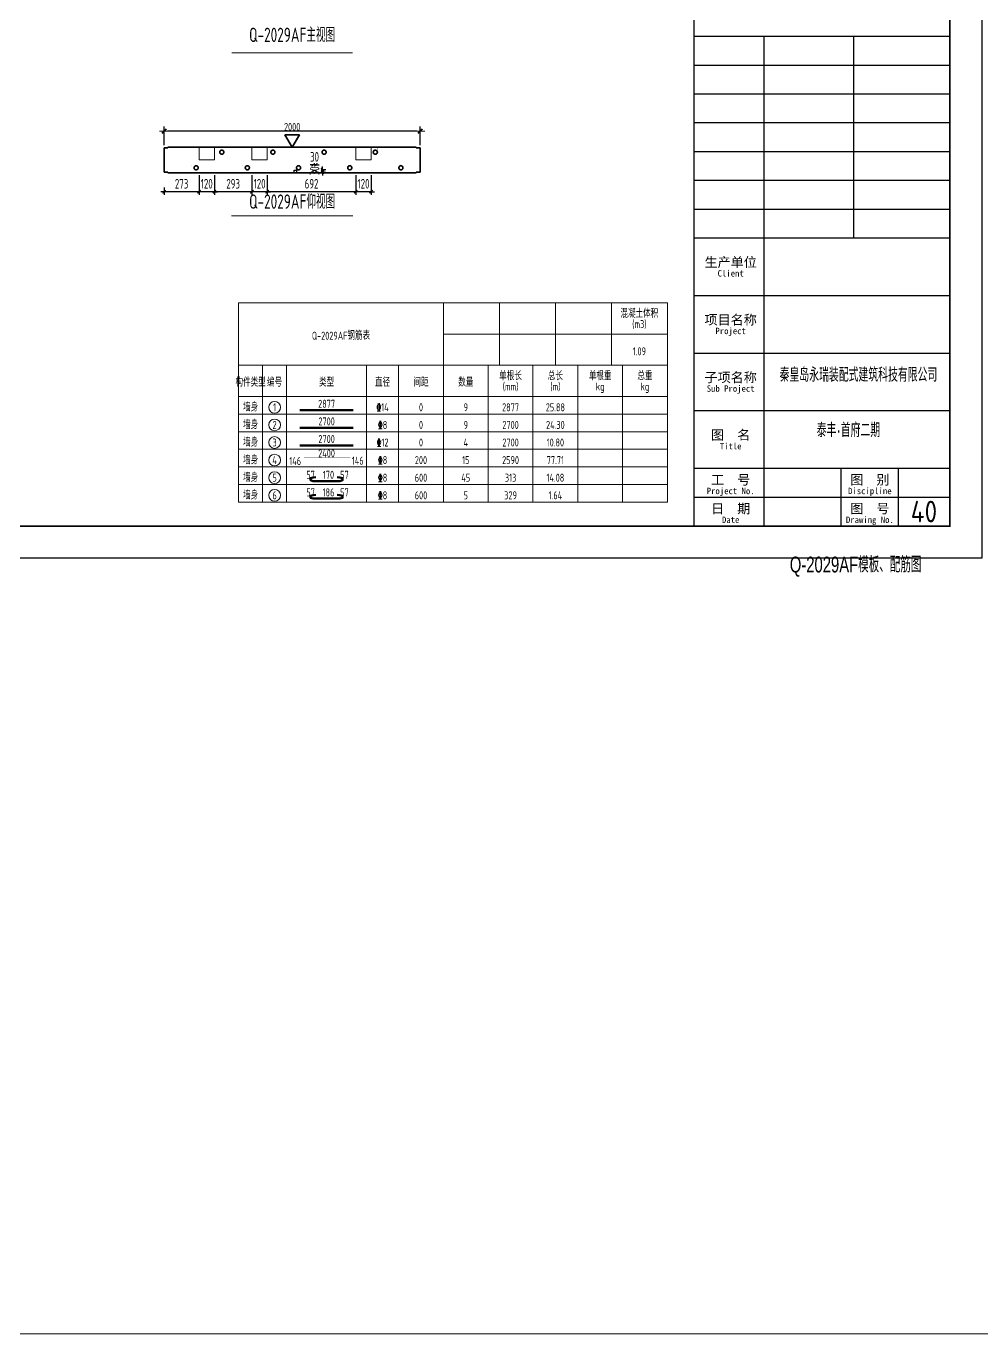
# Model space of a CAD drawing. Extents: x -85320 to 1679916, y -1321939 to 627.
# Drawn here: x 1112471 to 1142340, y -1211112 to -1170247 of the extents above; entities that cross this region are included whole.
import ezdxf
from ezdxf.enums import TextEntityAlignment as Align

# ---------------------------------------------------------------- set-up
doc = ezdxf.new("R2010")
doc.units = 0
doc.header["$LTSCALE"] = 1000
doc.linetypes.add('点划线', pattern=[1850, 1200, -300, 50, -300])
for name, color, linetype in [('BORDER', 7, 'Continuous'), ('TH', 7, 'Continuous'), ('Y-03墙-03预制墙钢筋', 1, 'Continuous'), ('图框文字', 7, 'Continuous'), ('手孔标注', 3, 'Continuous'), ('打印线框', 7, 'Continuous'), ('拉模', 7, 'Continuous')]:
    doc.layers.add(name, color=color, linetype=linetype)
for name, color, linetype, lineweight in [('参数表文字', 7, 'Continuous', 18), ('参数表边线', 253, 'Continuous', 18), ('手孔', 6, 'Continuous', 0), ('梁截面纵筋', 1, 'Continuous', 50), ('预制墙图名', 7, 'Continuous', 18), ('预制墙墙身水平筋', 130, 'Continuous', 18), ('预制墙详图孔洞', 9, '点划线', 18), ('预制墙详图标注', 3, 'Continuous', 18), ('预制墙详图轮廓', 3, 'Continuous', 35)]:
    doc.layers.add(name, color=color, linetype=linetype, lineweight=lineweight)
doc.styles.get("Standard").update_dxf_attribs({"font": 'gbenor.shx', "bigfont": 'gbcbig.shx'})
doc.styles.add('TSSD_Dimension', font='tssdeng.shx', dxfattribs={"width": 0.7, "bigfont": 'hztxt.shx'})
doc.styles.add('TSSD_Rein', font='Tssdeng.shx', dxfattribs={"width": 0.7, "bigfont": 'hztxt.shx'})
doc.styles.add('中西文等高字体', font='hztxt_e.shx', dxfattribs={"width": 0.7, "bigfont": 'hbhz.shx'})
doc.styles.add('样式 1', font='yjkeng.shx', dxfattribs={"width": 0.7, "bigfont": 'yjkchn.shx'})
doc.styles.add('样式 2', font='yjkeng.shx', dxfattribs={"width": 0.7, "bigfont": 'yjkchn.shx'})
doc.styles.add('设计院一', font='', dxfattribs={"width": 0.8})
doc.styles.get('设计院一').set_extended_font_data('SimSun')
doc.dimstyles.new('标注', dxfattribs={"dimtxt": 300, "dimasz": 100, "dimexe": 100, "dimexo": 250, "dimgap": 100, "dimtad": 1, "dimdec": 0, "dimlfac": 0.25, "dimzin": 0, "dimdsep": 46, "dimtxsty": 'TSSD_Dimension', "dimblk": 'ARCHTICK', "dimcen": 0, "dimdle": 100, "dimclrt": 7, "dimadec": 0, "dimazin": 0, "dimtfac": 1, "dimtdec": 0, "dimtix": 1, "dimtmove": 2, "dimatfit": 3, "dimfxl": 1, "dimtolj": 1, "dimtzin": 0, "dimarcsym": 0})
doc.dimstyles.new('盈建科结构', dxfattribs={"dimscale": 100, "dimtxt": 2.5, "dimasz": 1, "dimexe": 1.5, "dimexo": 0.625, "dimgap": 0.1, "dimtad": 1, "dimdec": 0, "dimrnd": 1, "dimzin": 0, "dimdsep": 46, "dimtxsty": '样式 1', "dimblk": '_yjkbk', "dimblk1": 'ARCHTICK', "dimblk2": 'ARCHTICK', "dimcen": 0.09, "dimadec": 0, "dimazin": 0, "dimtfac": 1, "dimtdec": 4, "dimtix": 1, "dimtmove": 2, "dimatfit": 3, "dimfxl": 1, "dimtolj": 1, "dimtzin": 0, "dimarcsym": 0})

# ---------------------------------------------------------------- blocks, each defined once
blk = doc.blocks.new('_yjkbk')
blk.add_line((-1, 0), (1.5, 0))
blk.add_lwpolyline([(-0.7, -0.7, 0.5, 0.5, 0), (0.7, 0.7, 0.5, 0.5, 0)], format="xyseb")
blk = doc.blocks.new('*D4498')
at = {"layer": 'Defpoints', "color": 0, "transparency": 16777216}
for p in [(1116784, -1173529), (1116784, -1174029), (1124784, -1174029)]:
    blk.add_point(p, dxfattribs=at)
at = {"layer": '预制墙详图标注', "color": 0, "lineweight": -2, "transparency": 16777216}
for p, q in [((1116784, -1173967), (1116784, -1173379)), ((1124684, -1173529), (1116884, -1173529)), ((1124784, -1173967), (1124784, -1173379))]:
    blk.add_line(p, q, dxfattribs=at)
at = {"layer": '预制墙详图标注', "color": 0, "lineweight": -2, "transparency": 16777216, "xscale": 100, "yscale": 100, "zscale": 100, "rotation": 180}
blk.add_blockref('_yjkbk', (1116784, -1173529), dxfattribs=at)
at = {"layer": '预制墙详图标注', "color": 0, "lineweight": -2, "transparency": 16777216, "xscale": 100, "yscale": 100, "zscale": 100}
blk.add_blockref('_yjkbk', (1124784, -1173529), dxfattribs=at)
at = {"layer": '预制墙详图标注', "color": 0, "transparency": 16777216, "insert": (1120784, -1173519), "char_height": 250, "attachment_point": 8, "style": '样式 1'}
blk.add_mtext('\\A1;2000', dxfattribs=at)
blk = doc.blocks.new('_ArchTick')
at = {"color": 0, "linetype": 'ByBlock', "const_width": 0.4}
blk.add_lwpolyline([(-0.5, -0.5), (0.5, 0.5)], dxfattribs=at)
blk = doc.blocks.new('*D4413')
at = {"layer": 'Defpoints', "color": 0, "transparency": 16777216}
for p in [(1122773, -1174655), (1123253, -1174655), (1122773, -1175422)]:
    blk.add_point(p, dxfattribs=at)
at = {"layer": '手孔标注', "color": 0, "lineweight": -2, "transparency": 16777216}
for p, q in [((1122773, -1174905), (1122773, -1175522)), ((1123253, -1174905), (1123253, -1175522)), ((1122773, -1175422), (1122673, -1175422)), ((1123253, -1175422), (1122773, -1175422)), ((1123253, -1175422), (1123353, -1175422))]:
    blk.add_line(p, q, dxfattribs=at)
at = {"layer": '手孔标注', "color": 0, "lineweight": -2, "transparency": 16777216, "xscale": 100, "yscale": 100, "zscale": 100}
blk.add_blockref('_ArchTick', (1122773, -1175422), dxfattribs=at)
at = {"layer": '手孔标注', "color": 0, "lineweight": -2, "transparency": 16777216, "xscale": 100, "yscale": 100, "zscale": 100, "rotation": 180}
blk.add_blockref('_ArchTick', (1123253, -1175422), dxfattribs=at)
at = {"layer": '手孔标注', "color": 7, "lineweight": 0, "transparency": 16777216, "insert": (1123013, -1175172), "char_height": 300, "attachment_point": 5, "style": 'TSSD_Dimension'}
blk.add_mtext('\\A1;120', dxfattribs=at)
blk = doc.blocks.new('*D4414')
at = {"layer": 'Defpoints', "color": 0, "transparency": 16777216}
for p in [(1120006, -1174655), (1122773, -1174655), (1120006, -1175422)]:
    blk.add_point(p, dxfattribs=at)
at = {"layer": '手孔标注', "color": 0, "lineweight": -2, "transparency": 16777216}
for p, q in [((1120006, -1174905), (1120006, -1175522)), ((1122773, -1174905), (1122773, -1175522)), ((1122873, -1175422), (1119906, -1175422))]:
    blk.add_line(p, q, dxfattribs=at)
at = {"layer": '手孔标注', "color": 0, "lineweight": -2, "transparency": 16777216, "xscale": 100, "yscale": 100, "zscale": 100, "rotation": 180}
blk.add_blockref('_ArchTick', (1120006, -1175422), dxfattribs=at)
at = {"layer": '手孔标注', "color": 0, "lineweight": -2, "transparency": 16777216, "xscale": 100, "yscale": 100, "zscale": 100}
blk.add_blockref('_ArchTick', (1122773, -1175422), dxfattribs=at)
at = {"layer": '手孔标注', "color": 7, "lineweight": 0, "transparency": 16777216, "insert": (1121389, -1175172), "char_height": 300, "attachment_point": 5, "style": 'TSSD_Dimension'}
blk.add_mtext('\\A1;692', dxfattribs=at)
blk = doc.blocks.new('*D4415')
at = {"layer": 'Defpoints', "color": 0, "transparency": 16777216}
for p in [(1119526, -1174655), (1120006, -1174655), (1119526, -1175422)]:
    blk.add_point(p, dxfattribs=at)
at = {"layer": '手孔标注', "color": 0, "lineweight": -2, "transparency": 16777216}
for p, q in [((1119526, -1174905), (1119526, -1175522)), ((1120006, -1174905), (1120006, -1175522)), ((1119526, -1175422), (1119426, -1175422)), ((1120006, -1175422), (1119526, -1175422)), ((1120006, -1175422), (1120106, -1175422))]:
    blk.add_line(p, q, dxfattribs=at)
at = {"layer": '手孔标注', "color": 0, "lineweight": -2, "transparency": 16777216, "xscale": 100, "yscale": 100, "zscale": 100}
blk.add_blockref('_ArchTick', (1119526, -1175422), dxfattribs=at)
at = {"layer": '手孔标注', "color": 0, "lineweight": -2, "transparency": 16777216, "xscale": 100, "yscale": 100, "zscale": 100, "rotation": 180}
blk.add_blockref('_ArchTick', (1120006, -1175422), dxfattribs=at)
at = {"layer": '手孔标注', "color": 7, "lineweight": 0, "transparency": 16777216, "insert": (1119766, -1175172), "char_height": 300, "attachment_point": 5, "style": 'TSSD_Dimension'}
blk.add_mtext('\\A1;120', dxfattribs=at)
blk = doc.blocks.new('*D4416')
at = {"layer": 'Defpoints', "color": 0, "transparency": 16777216}
for p in [(1118354, -1174655), (1119526, -1174655), (1118354, -1175422)]:
    blk.add_point(p, dxfattribs=at)
at = {"layer": '手孔标注', "color": 0, "lineweight": -2, "transparency": 16777216}
for p, q in [((1118354, -1174905), (1118354, -1175522)), ((1119526, -1174905), (1119526, -1175522)), ((1119626, -1175422), (1118254, -1175422))]:
    blk.add_line(p, q, dxfattribs=at)
at = {"layer": '手孔标注', "color": 0, "lineweight": -2, "transparency": 16777216, "xscale": 100, "yscale": 100, "zscale": 100, "rotation": 180}
blk.add_blockref('_ArchTick', (1118354, -1175422), dxfattribs=at)
at = {"layer": '手孔标注', "color": 0, "lineweight": -2, "transparency": 16777216, "xscale": 100, "yscale": 100, "zscale": 100}
blk.add_blockref('_ArchTick', (1119526, -1175422), dxfattribs=at)
at = {"layer": '手孔标注', "color": 7, "lineweight": 0, "transparency": 16777216, "insert": (1118940, -1175172), "char_height": 300, "attachment_point": 5, "style": 'TSSD_Dimension'}
blk.add_mtext('\\A1;293', dxfattribs=at)
blk = doc.blocks.new('*D4417')
at = {"layer": 'Defpoints', "color": 0, "transparency": 16777216}
for p in [(1117874, -1174655), (1118354, -1174655), (1117874, -1175422)]:
    blk.add_point(p, dxfattribs=at)
at = {"layer": '手孔标注', "color": 0, "lineweight": -2, "transparency": 16777216}
for p, q in [((1117874, -1174905), (1117874, -1175522)), ((1118354, -1174905), (1118354, -1175522)), ((1117874, -1175422), (1117774, -1175422)), ((1118354, -1175422), (1117874, -1175422)), ((1118354, -1175422), (1118454, -1175422))]:
    blk.add_line(p, q, dxfattribs=at)
at = {"layer": '手孔标注', "color": 0, "lineweight": -2, "transparency": 16777216, "xscale": 100, "yscale": 100, "zscale": 100}
blk.add_blockref('_ArchTick', (1117874, -1175422), dxfattribs=at)
at = {"layer": '手孔标注', "color": 0, "lineweight": -2, "transparency": 16777216, "xscale": 100, "yscale": 100, "zscale": 100, "rotation": 180}
blk.add_blockref('_ArchTick', (1118354, -1175422), dxfattribs=at)
at = {"layer": '手孔标注', "color": 7, "lineweight": 0, "transparency": 16777216, "insert": (1118114, -1175172), "char_height": 300, "attachment_point": 5, "style": 'TSSD_Dimension'}
blk.add_mtext('\\A1;120', dxfattribs=at)
blk = doc.blocks.new('*D4418')
at = {"layer": 'Defpoints', "color": 0, "transparency": 16777216}
for p in [(1117874, -1174655), (1116784, -1175035), (1116784, -1175422)]:
    blk.add_point(p, dxfattribs=at)
at = {"layer": '手孔标注', "color": 0, "lineweight": -2, "transparency": 16777216}
for p, q in [((1116784, -1175285), (1116784, -1175522)), ((1117874, -1174905), (1117874, -1175522)), ((1117974, -1175422), (1116684, -1175422))]:
    blk.add_line(p, q, dxfattribs=at)
at = {"layer": '手孔标注', "color": 0, "lineweight": -2, "transparency": 16777216, "xscale": 100, "yscale": 100, "zscale": 100, "rotation": 180}
blk.add_blockref('_ArchTick', (1116784, -1175422), dxfattribs=at)
at = {"layer": '手孔标注', "color": 0, "lineweight": -2, "transparency": 16777216, "xscale": 100, "yscale": 100, "zscale": 100}
blk.add_blockref('_ArchTick', (1117874, -1175422), dxfattribs=at)
at = {"layer": '手孔标注', "color": 7, "lineweight": 0, "transparency": 16777216, "insert": (1117329, -1175172), "char_height": 300, "attachment_point": 5, "style": 'TSSD_Dimension'}
blk.add_mtext('\\A1;273', dxfattribs=at)
blk = doc.blocks.new('*D4429')
at = {"layer": 'Defpoints', "color": 0, "transparency": 16777216}
for p in [(1121444, -1174580), (1121444, -1174729), (1121524, -1174729)]:
    blk.add_point(p, dxfattribs=at)
at = {"layer": '拉模', "color": 0, "lineweight": -2, "transparency": 16777216}
for p, q in [((1121444, -1174580), (1121344, -1174580)), ((1121444, -1174479), (1121444, -1174480)), ((1121524, -1174580), (1121444, -1174580)), ((1121524, -1174479), (1121524, -1174480)), ((1121524, -1174580), (1121624, -1174580))]:
    blk.add_line(p, q, dxfattribs=at)
at = {"layer": '拉模', "color": 0, "lineweight": -2, "transparency": 16777216, "xscale": 100, "yscale": 100, "zscale": 100}
blk.add_blockref('_ArchTick', (1121444, -1174580), dxfattribs=at)
at = {"layer": '拉模', "color": 0, "lineweight": -2, "transparency": 16777216, "xscale": 100, "yscale": 100, "zscale": 100, "rotation": 180}
blk.add_blockref('_ArchTick', (1121524, -1174580), dxfattribs=at)
at = {"layer": '拉模', "color": 7, "lineweight": 0, "transparency": 16777216, "insert": (1121484, -1174330), "char_height": 300, "attachment_point": 5, "style": 'TSSD_Dimension'}
blk.add_mtext('\\A1;30', dxfattribs=at)
blk = doc.blocks.new('*D4430')
at = {"layer": 'Defpoints', "color": 0, "transparency": 16777216}
for p in [(1121444, -1174729), (1121444, -1174809), (1121736, -1174809)]:
    blk.add_point(p, dxfattribs=at)
at = {"layer": '拉模', "color": 0, "lineweight": -2, "transparency": 16777216}
for p, q in [((1121694, -1174729), (1121836, -1174729)), ((1121694, -1174809), (1121836, -1174809)), ((1121736, -1174729), (1121736, -1174629)), ((1121736, -1174729), (1121736, -1174809)), ((1121736, -1174809), (1121736, -1174909))]:
    blk.add_line(p, q, dxfattribs=at)
at = {"layer": '拉模', "color": 0, "lineweight": -2, "transparency": 16777216, "xscale": 100, "yscale": 100, "zscale": 100}
for p, rotation in [((1121736, -1174729), 270), ((1121736, -1174809), 90)]:
    blk.add_blockref('_ArchTick', p, dxfattribs=dict(at, rotation=rotation))
at = {"layer": '拉模', "color": 7, "lineweight": 0, "transparency": 16777216, "insert": (1121486, -1174769), "char_height": 300, "attachment_point": 5, "rotation": 90, "style": 'TSSD_Dimension'}
blk.add_mtext('\\A1;30', dxfattribs=at)
blk = doc.blocks.new('图框1')
at = {"color": 7}
for p, q in [((1433679, -783089), (1425679, -783089)), ((1425679, -783089), (1425679, -823089)), ((1426679, -786689), (1426679, -783089)), ((1427679, -786689), (1427679, -783089)), ((1433679, -783089), (1433679, -823089)), ((1433679, -823089), (1433679, -783089)), ((1433679, -783089), (1433679, -823089)), ((1433679, -823089), (1433679, -783089)), ((1433679, -783989), (1425679, -783989)), ((1433679, -784889), (1425679, -784889)), ((1433679, -785789), (1425679, -785789)), ((1433679, -786689), (1425679, -786689)), ((1433679, -794189), (1425679, -794189)), ((1433679, -800789), (1425679, -800789)), ((1433679, -804289), (1425679, -804289)), ((1433679, -807789), (1425679, -807789)), ((1427879, -814089), (1427879, -807789)), ((1430679, -814089), (1430679, -807789)), ((1433679, -808689), (1425679, -808689)), ((1433679, -809589), (1425679, -809589)), ((1433679, -810489), (1425679, -810489)), ((1433679, -811389), (1425679, -811389)), ((1433679, -812289), (1425679, -812289)), ((1433679, -813189), (1425679, -813189)), ((1433679, -814089), (1425679, -814089)), ((1427879, -823089), (1427879, -814089)), ((1433679, -814089), (1431691, -814089)), ((1433679, -815889), (1425679, -815889)), ((1433679, -817689), (1425679, -817689)), ((1433679, -819489), (1425679, -819489)), ((1433679, -821289), (1425679, -821289)), ((1430279, -823089), (1430279, -821289)), ((1432079, -823089), (1432079, -821289)), ((1433679, -822189), (1425679, -822189)), ((1425679, -823089), (1433679, -823089)), ((1425679, -823089), (1433679, -823089))]:
    blk.add_line(p, q, dxfattribs=at)
at = {"layer": 'BORDER', "const_width": 50}
blk.add_lwpolyline([(1377779, -823089), (1377779, -783089), (1433679, -783089), (1433679, -823089)], close=True, dxfattribs=at)
at = {"color": 7, "style": '设计院一'}
for s, height, p in [('版本', 300, (1426237, -786289)), ('日期', 300, (1427179, -786289)), ('修改原因或内容', 300, (1430679, -786289)), ('Rev.', 200, (1426237, -786589)), ('Date', 200, (1427179, -786589)), ('Reason or Content', 200, (1430679, -786589)), ('生产单位', 300, (1426829, -814989)), ('Client', 200, (1426829, -815289)), ('项目名称', 300, (1426829, -816789)), ('Project', 200, (1426829, -817089)), ('子项名称', 300, (1426829, -818589)), ('Sub Project', 200, (1426829, -818889)), ('图  名', 300, (1426829, -820389)), ('Title', 200, (1426829, -820689)), ('工  号', 300, (1426829, -821789)), ('图  别', 300, (1431179, -821789)), ('Project No.', 200, (1426829, -822089)), ('Discipline', 200, (1431179, -822089)), ('日  期', 300, (1426829, -822689)), ('图  号', 300, (1431179, -822689)), ('Date', 200, (1426829, -822989)), ('Drawing No.', 200, (1431179, -822989))]:
    blk.add_text(s, height=height, dxfattribs=at).set_placement(p, align=Align.CENTER)
for s, height, p in [('审图章', 300, (1425879, -786989)), ('Trial Stamp', 200, (1427243, -786989)), ('设计单位', 300, (1425879, -794489)), ('Design Institute', 200, (1427708, -794489)), ('出图专用章', 300, (1425879, -801089)), ('Release Stamp', 200, (1428118, -801089))]:
    blk.add_text(s, height=height, dxfattribs=at).set_placement(p, align=Align.MIDDLE_LEFT)
at = {"layer": 'TH', "color": 2, "style": '中西文等高字体', "width": 0.7}
for s, p in [('秦皇岛永瑞装配式建筑科技有限公司', (1428359, -818709)), ('泰丰·首府二期', (1429517, -820439))]:
    blk.add_text(s, height=440, dxfattribs=at).set_placement(p, align=Align.BOTTOM_LEFT)

msp = doc.modelspace()

# ---------------------------------------------------------------- linework, layer by layer
at = {"layer": 'Y-03墙-03预制墙钢筋', "const_width": 6.4}
msp.add_lwpolyline([(1122593.55, -1183728.529), (1121163.85, -1183728.529, 0.414213562), (1121154.25, -1183738.129), (1121154.25, -1183962.551, 0.414213562), (1121163.85, -1183972.151), (1122593.55, -1183972.151, 0.414213562), (1122603.15, -1183962.551), (1122603.15, -1183738.129, 0.414213562)], format="xyb", close=True, dxfattribs=at)
at = {"layer": '参数表文字', "lineweight": 18}
for centre in [(1120235.62, -1182158.046), (1120235.62, -1182708.046), (1120235.62, -1183258.046), (1120235.62, -1183808.046), (1120235.62, -1184358.046), (1120235.62, -1184908.046)]:
    msp.add_circle(centre, 183.333, dxfattribs=at)
at = {"layer": '参数表边线', "lineweight": 18}
for p, q in [((1119110.62, -1180845.546), (1119110.62, -1178895.546)), ((1119110.62, -1178895.546), (1125510.62, -1178895.546)), ((1125510.62, -1180845.546), (1125510.62, -1178895.546)), ((1125510.62, -1179870.546), (1125510.62, -1178895.546)), ((1125510.62, -1178895.546), (1127260.62, -1178895.546)), ((1127260.62, -1179870.546), (1127260.62, -1178895.546)), ((1127260.62, -1178895.546), (1129010.62, -1178895.546)), ((1129010.62, -1179870.546), (1129010.62, -1178895.546)), ((1129010.62, -1178895.546), (1130760.62, -1178895.546)), ((1130760.62, -1179870.546), (1130760.62, -1178895.546)), ((1130760.62, -1178895.546), (1132510.62, -1178895.546)), ((1132510.62, -1179870.546), (1132510.62, -1178895.546)), ((1125510.62, -1180845.546), (1125510.62, -1179870.546)), ((1125510.62, -1179870.546), (1127260.62, -1179870.546)), ((1127260.62, -1180845.546), (1127260.62, -1179870.546)), ((1127260.62, -1179870.546), (1129010.62, -1179870.546)), ((1129010.62, -1180845.546), (1129010.62, -1179870.546)), ((1129010.62, -1179870.546), (1130760.62, -1179870.546)), ((1130760.62, -1180845.546), (1130760.62, -1179870.546)), ((1130760.62, -1179870.546), (1132510.62, -1179870.546)), ((1132510.62, -1180845.546), (1132510.62, -1179870.546)), ((1119110.62, -1180845.546), (1119860.62, -1180845.546)), ((1119110.62, -1180845.546), (1119110.62, -1181820.546)), ((1119860.62, -1180845.546), (1120610.62, -1180845.546)), ((1119860.62, -1180845.546), (1119860.62, -1181820.546)), ((1120610.62, -1180845.546), (1123110.62, -1180845.546)), ((1120610.62, -1180845.546), (1120610.62, -1181820.546)), ((1123110.62, -1180845.546), (1124110.62, -1180845.546)), ((1123110.62, -1180845.546), (1123110.62, -1181820.546)), ((1124110.62, -1180845.546), (1125510.62, -1180845.546)), ((1124110.62, -1180845.546), (1124110.62, -1181820.546)), ((1125510.62, -1180845.546), (1126910.62, -1180845.546)), ((1125510.62, -1180845.546), (1125510.62, -1181820.546)), ((1126910.62, -1180845.546), (1128310.62, -1180845.546)), ((1126910.62, -1180845.546), (1126910.62, -1181820.546)), ((1128310.62, -1180845.546), (1129710.62, -1180845.546)), ((1128310.62, -1180845.546), (1128310.62, -1181820.546)), ((1129710.62, -1180845.546), (1131110.62, -1180845.546)), ((1129710.62, -1180845.546), (1129710.62, -1181820.546)), ((1131110.62, -1180845.546), (1132510.62, -1180845.546)), ((1131110.62, -1180845.546), (1131110.62, -1181820.546)), ((1132510.62, -1180845.546), (1132510.62, -1181820.546)), ((1119110.62, -1181820.546), (1119860.62, -1181820.546)), ((1119110.62, -1181820.546), (1119110.62, -1182370.546)), ((1119860.62, -1181820.546), (1120610.62, -1181820.546)), ((1119860.62, -1181820.546), (1119860.62, -1182370.546)), ((1120610.62, -1181820.546), (1123110.62, -1181820.546)), ((1120610.62, -1181820.546), (1120610.62, -1182370.546)), ((1123110.62, -1181820.546), (1124110.62, -1181820.546)), ((1123110.62, -1181820.546), (1123110.62, -1182370.546)), ((1124110.62, -1181820.546), (1125510.62, -1181820.546)), ((1124110.62, -1181820.546), (1124110.62, -1182370.546)), ((1125510.62, -1181820.546), (1126910.62, -1181820.546)), ((1125510.62, -1181820.546), (1125510.62, -1182370.546)), ((1126910.62, -1181820.546), (1128310.62, -1181820.546)), ((1126910.62, -1181820.546), (1126910.62, -1182370.546)), ((1128310.62, -1181820.546), (1129710.62, -1181820.546)), ((1128310.62, -1181820.546), (1128310.62, -1182370.546)), ((1129710.62, -1181820.546), (1131110.62, -1181820.546)), ((1129710.62, -1181820.546), (1129710.62, -1182370.546)), ((1131110.62, -1181820.546), (1132510.62, -1181820.546)), ((1131110.62, -1181820.546), (1131110.62, -1182370.546)), ((1132510.62, -1181820.546), (1132510.62, -1182370.546)), ((1119110.62, -1182370.546), (1119860.62, -1182370.546)), ((1119110.62, -1182370.546), (1119110.62, -1182920.546)), ((1119860.62, -1182370.546), (1120610.62, -1182370.546)), ((1119860.62, -1182370.546), (1119860.62, -1182920.546)), ((1120610.62, -1182370.546), (1123110.62, -1182370.546)), ((1120610.62, -1182370.546), (1120610.62, -1182920.546)), ((1123110.62, -1182370.546), (1124110.62, -1182370.546)), ((1123110.62, -1182370.546), (1123110.62, -1182920.546)), ((1124110.62, -1182370.546), (1125510.62, -1182370.546)), ((1124110.62, -1182370.546), (1124110.62, -1182920.546)), ((1125510.62, -1182370.546), (1126910.62, -1182370.546)), ((1125510.62, -1182370.546), (1125510.62, -1182920.546)), ((1126910.62, -1182370.546), (1128310.62, -1182370.546)), ((1126910.62, -1182370.546), (1126910.62, -1182920.546)), ((1128310.62, -1182370.546), (1129710.62, -1182370.546)), ((1128310.62, -1182370.546), (1128310.62, -1182920.546)), ((1129710.62, -1182370.546), (1131110.62, -1182370.546)), ((1129710.62, -1182370.546), (1129710.62, -1182920.546)), ((1131110.62, -1182370.546), (1132510.62, -1182370.546)), ((1131110.62, -1182370.546), (1131110.62, -1182920.546)), ((1132510.62, -1182370.546), (1132510.62, -1182920.546)), ((1119110.62, -1182920.546), (1119860.62, -1182920.546)), ((1119110.62, -1182920.546), (1119110.62, -1183470.546)), ((1119860.62, -1182920.546), (1120610.62, -1182920.546)), ((1119860.62, -1182920.546), (1119860.62, -1183470.546)), ((1120610.62, -1182920.546), (1123110.62, -1182920.546)), ((1120610.62, -1182920.546), (1120610.62, -1183470.546)), ((1123110.62, -1182920.546), (1124110.62, -1182920.546)), ((1123110.62, -1182920.546), (1123110.62, -1183470.546)), ((1124110.62, -1182920.546), (1125510.62, -1182920.546)), ((1124110.62, -1182920.546), (1124110.62, -1183470.546)), ((1125510.62, -1182920.546), (1126910.62, -1182920.546)), ((1125510.62, -1182920.546), (1125510.62, -1183470.546)), ((1126910.62, -1182920.546), (1128310.62, -1182920.546)), ((1126910.62, -1182920.546), (1126910.62, -1183470.546)), ((1128310.62, -1182920.546), (1129710.62, -1182920.546)), ((1128310.62, -1182920.546), (1128310.62, -1183470.546)), ((1129710.62, -1182920.546), (1131110.62, -1182920.546)), ((1129710.62, -1182920.546), (1129710.62, -1183470.546)), ((1131110.62, -1182920.546), (1132510.62, -1182920.546)), ((1131110.62, -1182920.546), (1131110.62, -1183470.546)), ((1132510.62, -1182920.546), (1132510.62, -1183470.546)), ((1119110.62, -1183470.546), (1119860.62, -1183470.546)), ((1119110.62, -1183470.546), (1119110.62, -1184020.546)), ((1119860.62, -1183470.546), (1120610.62, -1183470.546)), ((1119860.62, -1183470.546), (1119860.62, -1184020.546)), ((1120610.62, -1183470.546), (1123110.62, -1183470.546)), ((1120610.62, -1183470.546), (1120610.62, -1184020.546)), ((1123110.62, -1183470.546), (1124110.62, -1183470.546)), ((1123110.62, -1183470.546), (1123110.62, -1184020.546)), ((1124110.62, -1183470.546), (1125510.62, -1183470.546)), ((1124110.62, -1183470.546), (1124110.62, -1184020.546)), ((1125510.62, -1183470.546), (1126910.62, -1183470.546)), ((1125510.62, -1183470.546), (1125510.62, -1184020.546)), ((1126910.62, -1183470.546), (1128310.62, -1183470.546)), ((1126910.62, -1183470.546), (1126910.62, -1184020.546)), ((1128310.62, -1183470.546), (1129710.62, -1183470.546)), ((1128310.62, -1183470.546), (1128310.62, -1184020.546)), ((1129710.62, -1183470.546), (1131110.62, -1183470.546)), ((1129710.62, -1183470.546), (1129710.62, -1184020.546)), ((1131110.62, -1183470.546), (1132510.62, -1183470.546)), ((1131110.62, -1183470.546), (1131110.62, -1184020.546)), ((1132510.62, -1183470.546), (1132510.62, -1184020.546)), ((1119110.62, -1184020.546), (1119860.62, -1184020.546)), ((1119110.62, -1184020.546), (1119110.62, -1184570.546)), ((1119860.62, -1184020.546), (1120610.62, -1184020.546)), ((1119860.62, -1184020.546), (1119860.62, -1184570.546)), ((1120610.62, -1184020.546), (1123110.62, -1184020.546)), ((1120610.62, -1184020.546), (1120610.62, -1184570.546)), ((1123110.62, -1184020.546), (1124110.62, -1184020.546)), ((1123110.62, -1184020.546), (1123110.62, -1184570.546)), ((1124110.62, -1184020.546), (1125510.62, -1184020.546)), ((1124110.62, -1184020.546), (1124110.62, -1184570.546)), ((1125510.62, -1184020.546), (1126910.62, -1184020.546)), ((1125510.62, -1184020.546), (1125510.62, -1184570.546)), ((1126910.62, -1184020.546), (1128310.62, -1184020.546)), ((1126910.62, -1184020.546), (1126910.62, -1184570.546)), ((1128310.62, -1184020.546), (1129710.62, -1184020.546)), ((1128310.62, -1184020.546), (1128310.62, -1184570.546)), ((1129710.62, -1184020.546), (1131110.62, -1184020.546)), ((1129710.62, -1184020.546), (1129710.62, -1184570.546)), ((1131110.62, -1184020.546), (1132510.62, -1184020.546)), ((1131110.62, -1184020.546), (1131110.62, -1184570.546)), ((1132510.62, -1184020.546), (1132510.62, -1184570.546)), ((1119110.62, -1184570.546), (1119860.62, -1184570.546)), ((1119110.62, -1184570.546), (1119110.62, -1185120.546)), ((1119860.62, -1184570.546), (1120610.62, -1184570.546)), ((1119860.62, -1184570.546), (1119860.62, -1185120.546)), ((1120610.62, -1184570.546), (1123110.62, -1184570.546)), ((1120610.62, -1184570.546), (1120610.62, -1185120.546)), ((1123110.62, -1184570.546), (1124110.62, -1184570.546)), ((1123110.62, -1184570.546), (1123110.62, -1185120.546)), ((1124110.62, -1184570.546), (1125510.62, -1184570.546)), ((1124110.62, -1184570.546), (1124110.62, -1185120.546)), ((1125510.62, -1184570.546), (1126910.62, -1184570.546)), ((1125510.62, -1184570.546), (1125510.62, -1185120.546)), ((1126910.62, -1184570.546), (1128310.62, -1184570.546)), ((1126910.62, -1184570.546), (1126910.62, -1185120.546)), ((1128310.62, -1184570.546), (1129710.62, -1184570.546)), ((1128310.62, -1184570.546), (1128310.62, -1185120.546)), ((1129710.62, -1184570.546), (1131110.62, -1184570.546)), ((1129710.62, -1184570.546), (1129710.62, -1185120.546)), ((1131110.62, -1184570.546), (1132510.62, -1184570.546)), ((1131110.62, -1184570.546), (1131110.62, -1185120.546)), ((1132510.62, -1184570.546), (1132510.62, -1185120.546)), ((1119110.62, -1185120.546), (1119860.62, -1185120.546)), ((1119860.62, -1185120.546), (1120610.62, -1185120.546)), ((1120610.62, -1185120.546), (1123110.62, -1185120.546)), ((1123110.62, -1185120.546), (1124110.62, -1185120.546)), ((1124110.62, -1185120.546), (1125510.62, -1185120.546)), ((1125510.62, -1185120.546), (1126910.62, -1185120.546)), ((1126910.62, -1185120.546), (1128310.62, -1185120.546)), ((1128310.62, -1185120.546), (1129710.62, -1185120.546)), ((1129710.62, -1185120.546), (1131110.62, -1185120.546)), ((1131110.62, -1185120.546), (1132510.62, -1185120.546))]:
    msp.add_line(p, q, dxfattribs=at)
at = {"layer": '手孔', "color": 6}
for points in [[(1118354.156, -1174429.356), (1117874.156, -1174429.356), (1117874.156, -1174029.356), (1118354.156, -1174029.356)], [(1120005.543, -1174429.356), (1119525.543, -1174429.356), (1119525.543, -1174029.356), (1120005.543, -1174029.356)], [(1123253.306, -1174429.355), (1122773.306, -1174429.355), (1122773.306, -1174029.355), (1123253.306, -1174029.355)]]:
    msp.add_lwpolyline(points, close=True, dxfattribs=at)
at = {"layer": '打印线框', "color": 1}
msp.add_lwpolyline([(1082939.776, -1186871.679), (1082939.776, -1144871.679), (1142339.776, -1144871.679), (1142339.776, -1186871.679)], close=True, dxfattribs=at)
at = {"layer": '拉模', "color": 3}
for points in [[(1120923.653, -1174829.356), (1120843.653, -1174829.356), (1120843.653, -1174749.356), (1120923.653, -1174749.356)], [(1121523.653, -1174829.356), (1121443.653, -1174829.356), (1121443.653, -1174749.356), (1121523.653, -1174749.356)]]:
    msp.add_lwpolyline(points, close=True, dxfattribs=at)
at = {"layer": '梁截面纵筋', "lineweight": 50}
for points in [[(1121027.287, -1182249.713), (1122693.953, -1182249.713)], [(1121027.287, -1182799.713), (1122693.953, -1182799.713)], [(1121027.287, -1183349.713), (1122693.953, -1183349.713)], [(1121527.287, -1184342.195), (1121443.953, -1184349.07), (1121360.62, -1184371.07), (1121360.62, -1184439.82), (1121443.953, -1184461.82), (1122277.287, -1184461.82), (1122360.62, -1184439.82), (1122360.62, -1184371.07), (1122277.287, -1184349.07), (1122193.953, -1184342.195)], [(1121527.287, -1184892.195), (1121443.953, -1184899.07), (1121360.62, -1184921.07), (1121360.62, -1184989.82), (1121443.953, -1185011.82), (1122277.287, -1185011.82), (1122360.62, -1184989.82), (1122360.62, -1184921.07), (1122277.287, -1184899.07), (1122193.953, -1184892.195)]]:
    msp.add_lwpolyline(points, dxfattribs=at)
at = {"layer": '预制墙图名', "lineweight": 18}
for p, q in [((1122670.55, -1171083.356), (1118896.756, -1171083.356)), ((1122676.456, -1176170.343), (1118890.85, -1176170.343))]:
    msp.add_line(p, q, dxfattribs=at)
at = {"layer": '预制墙墙身水平筋', "color": 4}
msp.add_lwpolyline([(993126.888, -1050834.805), (1679915.705, -1050834.805), (1679915.705, -1211112.227), (993126.888, -1211112.227)], close=True, dxfattribs=at)
at = {"layer": '预制墙详图孔洞', "lineweight": 35, "const_width": 0.18}
for points in [[(1117837.092, -1174631.305), (1117659.653, -1174405.809), (1117659.653, -1174029.356), (1117523.653, -1174029.356), (1117523.653, -1174452.902), (1117730.214, -1174715.406)], [(1118651.653, -1174185.356), (1118651.653, -1174029.356), (1118515.653, -1174029.356), (1118515.653, -1174185.356)], [(1119437.092, -1174631.305), (1119259.653, -1174405.809), (1119259.653, -1174029.356), (1119123.653, -1174029.356), (1119123.653, -1174452.902), (1119330.214, -1174715.406)], [(1120251.653, -1174185.356), (1120251.653, -1174029.356), (1120115.653, -1174029.356), (1120115.653, -1174185.356)], [(1121037.092, -1174631.305), (1120859.653, -1174405.809), (1120859.653, -1174029.356), (1120723.653, -1174029.356), (1120723.653, -1174452.902), (1120930.214, -1174715.406)], [(1121851.653, -1174185.356), (1121851.653, -1174029.356), (1121715.653, -1174029.356), (1121715.653, -1174185.356)], [(1122637.092, -1174631.305), (1122459.653, -1174405.809), (1122459.653, -1174029.356), (1122323.653, -1174029.356), (1122323.653, -1174452.902), (1122530.214, -1174715.406)], [(1123451.653, -1174185.356), (1123451.653, -1174029.356), (1123315.653, -1174029.356), (1123315.653, -1174185.356)], [(1124237.092, -1174631.305), (1124059.653, -1174405.809), (1124059.653, -1174029.356), (1123923.653, -1174029.356), (1123923.653, -1174452.902), (1124130.214, -1174715.406)]]:
    msp.add_lwpolyline(points, close=True, dxfattribs=at)
at = {"layer": '预制墙详图孔洞', "lineweight": 35}
for centre in [(1118583.653, -1174185.356), (1120183.653, -1174185.356), (1121783.653, -1174185.356), (1123383.653, -1174185.356), (1117783.653, -1174673.356), (1119383.653, -1174673.356), (1120983.653, -1174673.356), (1122583.653, -1174673.356), (1124183.653, -1174673.356)]:
    msp.add_circle(centre, 64, dxfattribs=at)
at = {"layer": '预制墙详图标注', "lineweight": 35}
for p, q in [((1120783.653, -1174029.356), (1120558.653, -1173639.644)), ((1120558.653, -1173639.644), (1121008.653, -1173639.644)), ((1120783.653, -1174029.356), (1121008.653, -1173639.644))]:
    msp.add_line(p, q, dxfattribs=at)
at = {"layer": '预制墙详图轮廓', "lineweight": 35}
for p, q in [((1116903.653, -1174049.356), (1116783.653, -1174049.356)), ((1116783.653, -1174049.356), (1116783.653, -1174809.356)), ((1124663.653, -1174029.356), (1116903.653, -1174029.356)), ((1116903.653, -1174029.356), (1116903.653, -1174049.356)), ((1124663.653, -1174049.356), (1124663.653, -1174029.356)), ((1124783.653, -1174049.356), (1124663.653, -1174049.356)), ((1124783.653, -1174809.356), (1124783.653, -1174049.356)), ((1116783.653, -1174809.356), (1116903.653, -1174809.356)), ((1116903.653, -1174809.356), (1116903.653, -1174829.356)), ((1124663.653, -1174829.356), (1116903.653, -1174829.356)), ((1124663.653, -1174829.356), (1124663.653, -1174809.356)), ((1124663.653, -1174809.356), (1124783.653, -1174809.356))]:
    msp.add_line(p, q, dxfattribs=at)

# ---------------------------------------------------------------- block references
at = {"layer": '拉模', "color": 3}
msp.add_blockref('图框1', (-292339.172, -362782.985), dxfattribs=at)

# ---------------------------------------------------------------- texts
at = {"layer": '参数表文字', "linetype": 'Continuous', "style": 'TSSD_Rein', "width": 0.7}
for s, p in [('混凝土体积', (1131635.62, -1179433.046)), ('单根长', (1127610.62, -1181383.046)), ('总长', (1129010.62, -1181383.046)), ('单根重', (1130410.62, -1181383.046)), ('总重', (1131810.62, -1181383.046))]:
    msp.add_text(s, height=250, dxfattribs=at).set_placement(p, align=Align.BOTTOM_CENTER)
for s, p in [('Q-2029AF钢筋表', (1122310.62, -1179920.546)), ('1.09', (1131635.62, -1180408.046)), ('构件类型', (1119485.62, -1181383.046)), ('编号', (1120235.62, -1181383.046)), ('类型', (1121860.62, -1181383.046)), ('直径', (1123610.62, -1181383.046)), ('间距', (1124810.62, -1181383.046)), ('数量', (1126210.62, -1181383.046)), ('墙身', (1119485.62, -1182158.046)), ('1', (1120235.62, -1182158.046)), ('2877', (1121860.62, -1182048.046)), ('%%13214', (1123610.62, -1182158.046)), ('0', (1124810.62, -1182158.046)), ('9', (1126210.62, -1182158.046)), ('2877', (1127610.62, -1182158.046)), ('25.88', (1129010.62, -1182158.046)), ('墙身', (1119485.62, -1182708.046)), ('2', (1120235.62, -1182708.046)), ('2700', (1121860.62, -1182598.046)), ('%%1328', (1123610.62, -1182708.046)), ('0', (1124810.62, -1182708.046)), ('9', (1126210.62, -1182708.046)), ('2700', (1127610.62, -1182708.046)), ('24.30', (1129010.62, -1182708.046)), ('2700', (1121860.62, -1183148.046)), ('墙身', (1119485.62, -1183258.046)), ('3', (1120235.62, -1183258.046)), ('%%13212', (1123610.62, -1183258.046)), ('0', (1124810.62, -1183258.046)), ('4', (1126210.62, -1183258.046)), ('2700', (1127610.62, -1183258.046)), ('10.80', (1129010.62, -1183258.046)), ('墙身', (1119485.62, -1183808.046)), ('4', (1120235.62, -1183808.046)), ('146', (1120879.151, -1183834.931)), ('2400', (1121860.62, -1183596.142)), ('146', (1122833.863, -1183826.753)), ('%%1328', (1123610.62, -1183808.046)), ('200', (1124810.62, -1183808.046)), ('15', (1126210.62, -1183808.046)), ('2590', (1127610.62, -1183808.046)), ('77.71', (1129010.62, -1183808.046)), ('墙身', (1119485.62, -1184358.046)), ('5', (1120235.62, -1184358.046)), ('57', (1121360.62, -1184266.38)), (' 170', (1121860.62, -1184266.38)), (' 57', (1122360.62, -1184266.38)), ('%%1328', (1123610.62, -1184358.046)), ('600', (1124810.62, -1184358.046)), ('45', (1126210.62, -1184358.046)), ('313', (1127610.62, -1184358.046)), ('14.08', (1129010.62, -1184358.046)), ('墙身', (1119485.62, -1184908.046)), ('6', (1120235.62, -1184908.046)), ('57', (1121360.62, -1184816.38)), (' 186', (1121860.62, -1184816.38)), (' 57', (1122360.62, -1184816.38)), ('%%1328', (1123610.62, -1184908.046)), ('600', (1124810.62, -1184908.046)), ('5', (1126210.62, -1184908.046)), ('329', (1127610.62, -1184908.046)), ('1.64', (1129010.62, -1184908.046))]:
    msp.add_text(s, height=250, dxfattribs=at).set_placement(p, align=Align.MIDDLE_CENTER)
for s, p in [('(m3)', (1131635.62, -1179433.046)), ('(mm)', (1127610.62, -1181383.046)), ('(m)', (1129010.62, -1181383.046)), ('kg', (1130410.62, -1181383.046)), ('kg', (1131810.62, -1181383.046))]:
    msp.add_text(s, height=250, dxfattribs=at).set_placement(p, align=Align.TOP_CENTER)
at = {"layer": '图框文字', "color": 2, "style": '中西文等高字体', "width": 0.7}
msp.add_text('Q-2029AF模板、配筋图', height=495, dxfattribs=at).set_placement((1136337.279, -1187467.972), align=Align.BOTTOM_LEFT)
at = {"layer": '拉模', "color": 3}
msp.add_text('40', height=673.8429, dxfattribs=at).set_placement((1140118.213, -1185752.566))
at = {"layer": '预制墙图名', "linetype": 'Continuous', "style": '样式 2', "width": 0.7}
for s, p in [('Q-2029AF主视图', (1120783.653, -1170879.356)), ('Q-2029AF仰视图', (1120783.653, -1176089.356))]:
    msp.add_text(s, height=450, dxfattribs=at).set_placement(p, align=Align.BOTTOM_CENTER)

# ---------------------------------------------------------------- dimensions: what is measured, and where the dimension line sits
at = {"layer": '手孔标注', "color": 3, "lineweight": 0}
for base, p1, p2, picture, middle in [((1116783.653, -1175422.006), (1117874.156, -1174654.805), (1116783.653, -1175034.805), '*D4418', (1117328.904, -1175172.006)), ((1117874.156, -1175422.006), (1118354.156, -1174654.805), (1117874.156, -1174654.805), '*D4417', (1118114.156, -1175172.006)), ((1118354.156, -1175422.006), (1119525.543, -1174654.805), (1118354.156, -1174654.805), '*D4416', (1118939.85, -1175172.006)), ((1119525.543, -1175422.006), (1120005.543, -1174654.805), (1119525.543, -1174654.805), '*D4415', (1119765.543, -1175172.006)), ((1120005.543, -1175422.006), (1122773.306, -1174654.805), (1120005.543, -1174654.805), '*D4414', (1121389.425, -1175172.006)), ((1122773.306, -1175422.006), (1123253.306, -1174654.805), (1122773.306, -1174654.805), '*D4413', (1123013.306, -1175172.006))]:
    dim = msp.add_linear_dim(base=base, p1=p1, p2=p2, angle=180, dimstyle='标注', dxfattribs=at)
    dim.commit()
    dim.dimension.update_dxf_attribs({"geometry": picture, "text_midpoint": middle})
at = {"layer": '拉模', "color": 3, "lineweight": 0}
for base, p1, p2, angle, picture, middle in [((1121443.653, -1174580.311), (1121523.653, -1174729.356), (1121443.653, -1174729.356), 180, '*D4429', (1121483.653, -1174330.311)), ((1121736.444, -1174809.356), (1121443.653, -1174729.356), (1121443.653, -1174809.356), 90, '*D4430', (1121486.444, -1174769.356))]:
    dim = msp.add_linear_dim(base=base, p1=p1, p2=p2, angle=angle, text='30', dimstyle='标注', dxfattribs=at)
    dim.commit()
    dim.dimension.update_dxf_attribs({"geometry": picture, "text_midpoint": middle})
at = {"layer": '预制墙详图标注'}
dim = msp.add_aligned_dim(p1=(1124783.653, -1174029.356), p2=(1116783.653, -1174029.356), distance=-500, dimstyle='盈建科结构', override={"dimscale": 100, "dimtxt": 2.5, "dimasz": 1, "dimexe": 1.5, "dimexo": 0.625, "dimgap": 0.1, "dimtad": 1, "dimlfac": 0.25, "dimrnd": 5, "dimdle": 0, "dimtix": 1, "dimfxlon": 0}, dxfattribs=at)
dim.commit()
dim.dimension.update_dxf_attribs({"geometry": '*D4498', "text_midpoint": (1120783.653, -1173394.356)})

doc.saveas('drawing.dxf')
